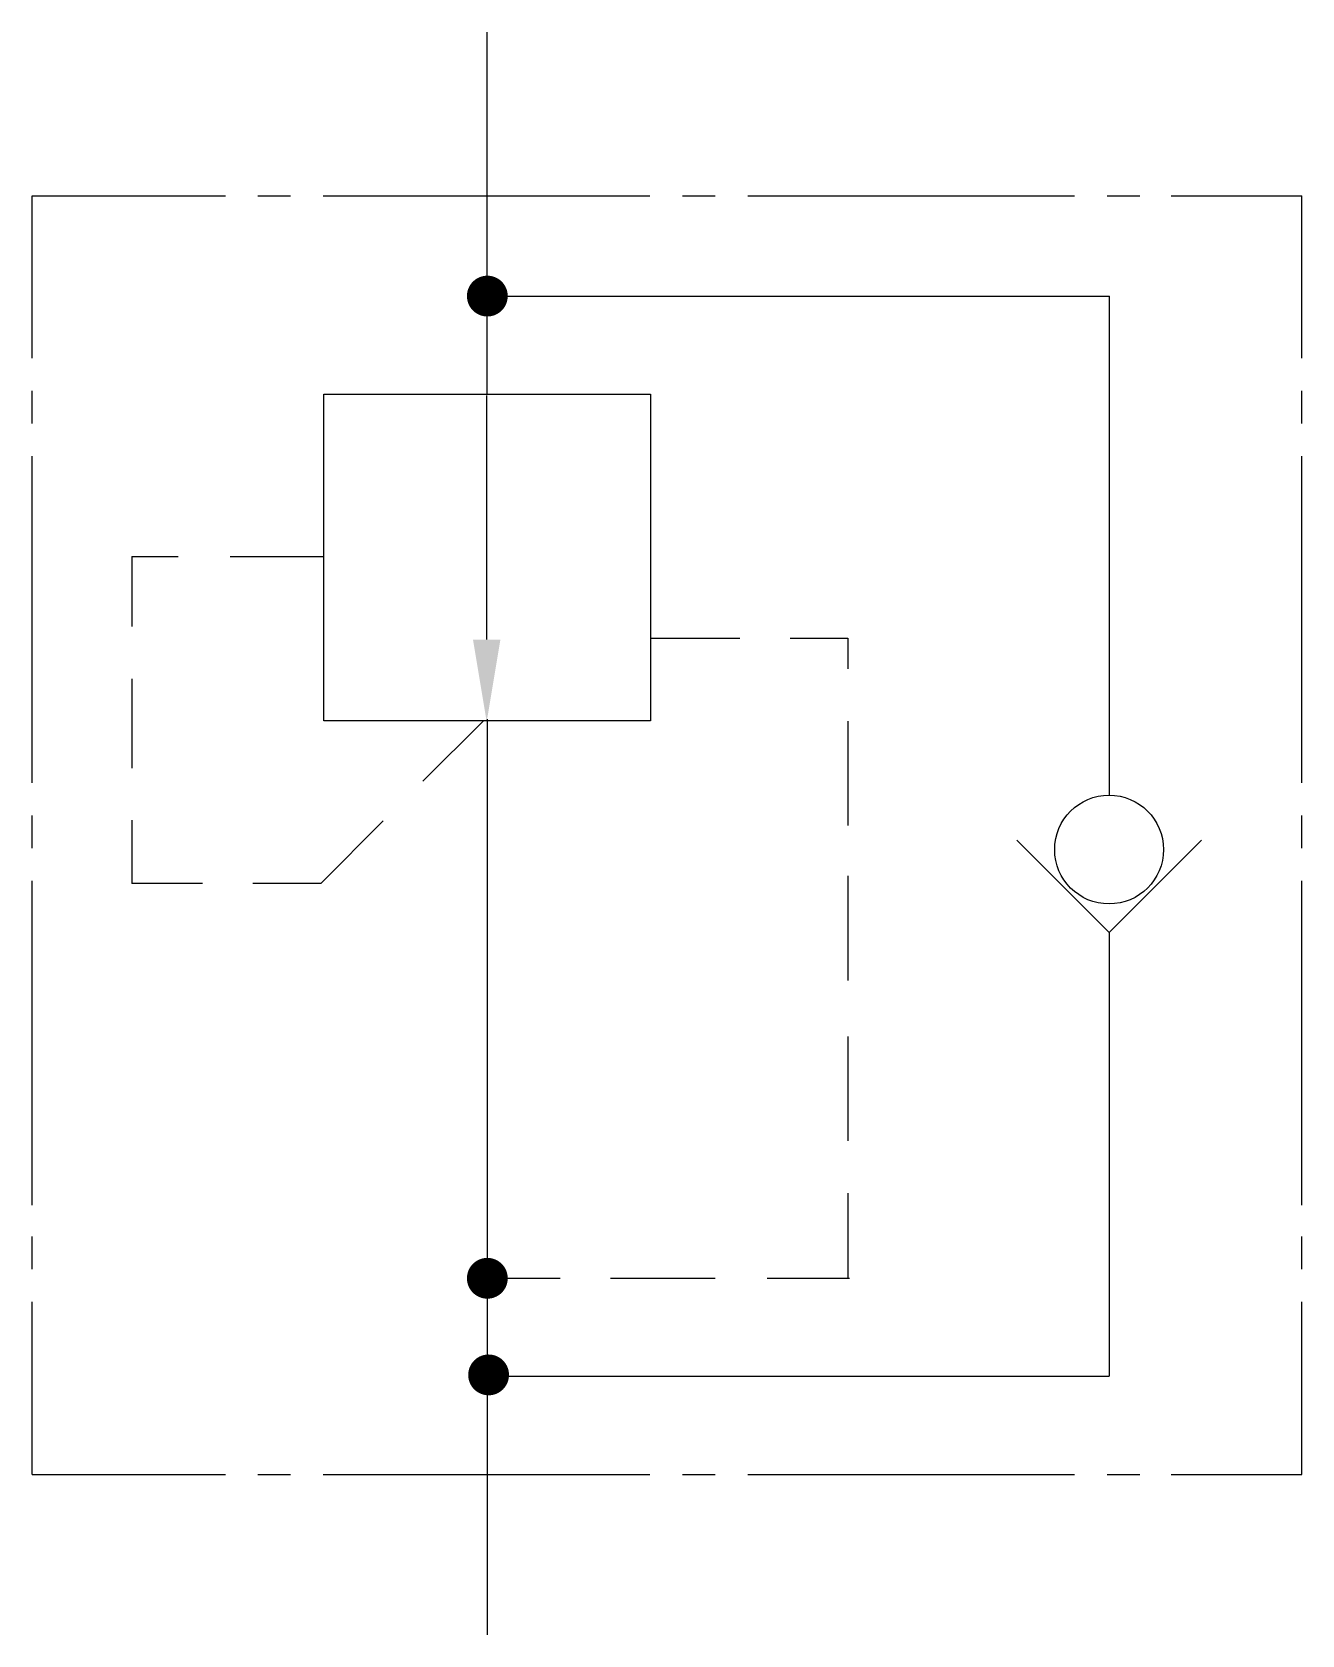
# Model space of a CAD drawing. Extents: x 264 to 736, y 663 to 1028.
# Drawn here: x 276.88 to 315.77, y 662.54 to 711.62 of the extents above; entities outside this region: 3.
import ezdxf

# ---------------------------------------------------------------- set-up
doc = ezdxf.new("R2010")
doc.units = 0
doc.header["$LTSCALE"] = 5
doc.layers.add('11', color=1, linetype='CONTINUOUS')
doc.layers.add('12', color=2, linetype='CONTINUOUS')

# ---------------------------------------------------------------- blocks, each defined once
blk = doc.blocks.new('5236')
at = {"layer": '11', "color": 0}
for p, q in [((342.018, 47.871), (343.501, 42.874)), ((343.501, 42.874), (345.003, 47.856)), ((345.003, 47.856), (346.506, 42.874)), ((346.506, 42.874), (348.008, 47.871))]:
    blk.add_line(p, q, dxfattribs=at)
blk = doc.blocks.new('5237')
at = {"layer": '11', "color": 0}
for centre, start, end in [((345.196, 30.885), 233.1301, 306.8699), ((345.196, 18.931), 53.1301, 126.8699)]:
    blk.add_arc(centre, 5, start, end, dxfattribs=at)
blk = doc.blocks.new('5221')
at = {"layer": '11', "color": 0}
blk.add_line((318.28, 300.922), (315.625, 293.628), dxfattribs=at)
at = {"layer": '12', "color": 0}
blk.add_solid([(317.829, 301.086), (318.731, 300.758), (319.265, 303.628)], dxfattribs=at)

msp = doc.modelspace()

# ---------------------------------------------------------------- linework, layer by layer
at = {"layer": '11', "color": 0}
for p, q in [((290.821, 700.532), (290.821, 711.621)), ((290.821, 703.532), (309.878, 703.532)), ((309.878, 688.255), (309.878, 703.532)), ((285.821, 700.532), (295.821, 700.532)), ((285.821, 690.532), (285.821, 700.532)), ((285.821, 700.532), (290.821, 700.532)), ((290.803, 693.021), (290.803, 700.496)), ((295.821, 700.532), (295.821, 690.532)), ((290.822, 690.585), (290.822, 662.543)), ((295.821, 690.532), (285.821, 690.532)), ((307.038, 686.879), (309.866, 684.05)), ((309.866, 684.05), (312.694, 686.879)), ((309.866, 684.051), (309.866, 670.463)), ((290.822, 670.463), (309.866, 670.463))]:
    msp.add_line(p, q, dxfattribs=at)
at = {"layer": '11', "color": 0, "const_width": 0.625}
for points in [[(290.51, 703.537, 1), (291.135, 703.537, 1)], [(290.51, 673.463, 1), (291.135, 673.463, 1)], [(290.549, 670.505, 1), (291.174, 670.505, 1)]]:
    msp.add_lwpolyline(points, format="xyb", close=True, dxfattribs=at)
at = {"layer": '11', "color": 0}
msp.add_circle((309.861, 686.59), 1.665, dxfattribs=at)
at = {"layer": '12', "color": 0}
for p, q in [((276.881, 706.605), (282.8, 706.605)), ((276.881, 701.635), (276.881, 706.605)), ((283.8, 706.605), (284.8, 706.605)), ((285.8, 706.605), (295.8, 706.605)), ((296.8, 706.605), (297.8, 706.605)), ((298.8, 706.605), (308.8, 706.605)), ((309.8, 706.605), (310.8, 706.605)), ((311.764, 706.605), (315.767, 706.605)), ((315.767, 701.635), (315.767, 706.605)), ((276.881, 699.635), (276.881, 700.635)), ((315.767, 699.635), (315.767, 700.635)), ((276.881, 688.635), (276.881, 698.635)), ((315.767, 688.635), (315.767, 698.635)), ((279.933, 695.566), (281.352, 695.566)), ((279.933, 695.566), (279.933, 693.415)), ((282.944, 695.566), (285.821, 695.566)), ((295.821, 693.066), (298.555, 693.066)), ((300.095, 693.066), (301.857, 693.066)), ((301.857, 693.066), (301.857, 692.124)), ((279.933, 691.815), (279.933, 689.082)), ((290.7, 690.532), (288.848, 688.681)), ((301.857, 690.524), (301.857, 687.324)), ((276.881, 686.635), (276.881, 687.635)), ((315.767, 686.635), (315.767, 687.635)), ((279.933, 687.493), (279.933, 685.552)), ((287.636, 687.468), (285.72, 685.552)), ((276.881, 675.703), (276.881, 685.635)), ((301.857, 685.783), (301.857, 682.583)), ((315.767, 675.703), (315.767, 685.635)), ((282.103, 685.552), (279.933, 685.552)), ((285.72, 685.552), (283.643, 685.552)), ((301.857, 680.869), (301.857, 677.669)), ((301.857, 676.069), (301.857, 673.454)), ((276.881, 673.746), (276.881, 674.746)), ((315.767, 673.746), (315.767, 674.746)), ((293.055, 673.454), (290.822, 673.454)), ((297.795, 673.454), (294.595, 673.454)), ((301.916, 673.454), (299.395, 673.454)), ((276.881, 667.453), (276.881, 672.746)), ((315.767, 667.453), (315.767, 672.746)), ((276.881, 667.453), (282.8, 667.453)), ((283.8, 667.453), (284.8, 667.453)), ((285.8, 667.453), (295.8, 667.453)), ((296.8, 667.453), (297.8, 667.453)), ((298.8, 667.453), (308.8, 667.453)), ((309.8, 667.453), (310.8, 667.453)), ((311.764, 667.453), (315.767, 667.453))]:
    msp.add_line(p, q, dxfattribs=at)
msp.add_solid([(291.223, 693.021), (290.383, 693.021), (290.803, 690.501)], dxfattribs=at)

# ---------------------------------------------------------------- block references
at = {"layer": '11', "color": 0}
for name, p, rotation in [('5237', (290.921, 679.457), 90), ('5221', (295.817, 682.093), 320)]:
    msp.add_blockref(name, p, dxfattribs=dict(at, rotation=rotation))
msp.add_blockref('5236', (298.888, 695.672), dxfattribs=at)

doc.saveas('drawing.dxf')
